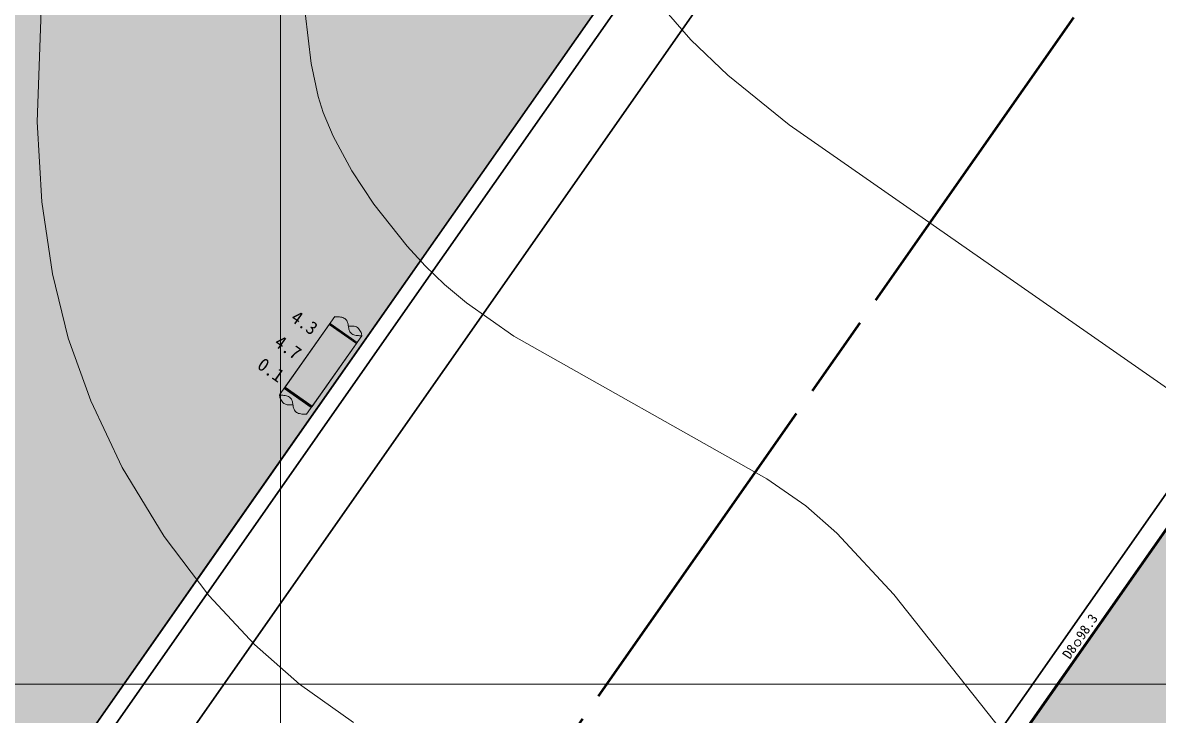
# Model space of a CAD drawing. Header units: inches. Extents: x 36473197 to 36486087, y 3899343 to 3911260.
# Drawn here: x 36480922.3 to 36481264.8, y 3903990.6 to 3904199.6 of the extents above; entities that cross this region are included whole.
import ezdxf

# ---------------------------------------------------------------- set-up
doc = ezdxf.new("R2010")
doc.units = ezdxf.units.IN
doc.header["$MEASUREMENT"] = 0
doc.linetypes.add('采区边界', pattern=[0.03, 0.0125, -0.001, 0.003, -0.001, 0.0125])
for name, color, linetype, lineweight in [('4煤底板等值线', 7, 'Continuous', 0), ('导线点', 7, 'Continuous', 0), ('小柱状', 7, 'Continuous', 0), ('巷道', 7, 'Continuous', 0), ('经纬网', 7, 'Continuous', 0), ('西区开拓设计', 7, 'Continuous', 0), ('采掘图', 7, 'Continuous', 0), ('采空区', 7, 'Continuous', 0)]:
    doc.layers.add(name, color=color, linetype=linetype, lineweight=lineweight)
doc.layers.add('巷道1', color=7, linetype='Continuous', lineweight=0, true_color=0x2d2d2d)
doc.styles.add('长等线体', font='simfang.ttf')
doc.styles.add('黑体', font='simhei.ttf')
doc.linetypes.add('保护煤柱', pattern='A,0.0195,-0.001,[6,西北矿业高家堡煤矿2022年采掘接续图(2022.8.14).shx,S=1.01575e-06,R=0,X=0,Y=0],0.0195', length=0.04)

msp = doc.modelspace()

# ---------------------------------------------------------------- hatches: boundary and pattern name
at = {"layer": '小柱状'}
msp.add_hatch(color=7, dxfattribs=at).paths.add_polyline_path([(36481001.43, 3904089.65), (36481009.6, 3904083.89), (36481022.97, 3904102.85), (36481014.8, 3904108.61)], flags=17)
at = {"layer": '小柱状', "lineweight": 0}
h = msp.add_hatch(dxfattribs=at)
h.set_pattern_fill('细粒砂岩_1', color=256, scale=100, angle=-35, style=0, pattern_type=2)
h.set_pattern_definition([(145, (36481015.0093, 3904102.75284), (-0.344146, -0.49149), [0.007222, -0.592778]), (145, (36481015.0135, 3904102.75115), (-0.344146, -0.49149), [0.016, -0.584]), (145, (36481015.0161, 3904102.75053), (-0.344146, -0.49149), [0.021, -0.579]), (145, (36481015.0185, 3904102.75005), (-0.344146, -0.49149), [0.02552, -0.57448]), (145, (36481015.02016, 3904102.7501), (-0.344146, -0.49149), [0.02812, -0.57188]), (145, (36481015.0218, 3904102.7502), (-0.344146, -0.49149), [0.03072, -0.56928]), (145, (36481015.02344, 3904102.7503), (-0.344146, -0.49149), [0.03332, -0.56668]), (145, (36481015.025, 3904102.7504), (-0.344146, -0.49149), [0.035708, -0.564292]), (145, (36481015.0262, 3904102.7508), (-0.344146, -0.49149), [0.037246, -0.562754]), (145, (36481015.0274, 3904102.75116), (-0.344146, -0.49149), [0.038785, -0.561215]), (145, (36481015.0286, 3904102.75154), (-0.344146, -0.49149), [0.040323, -0.559677]), (145, (36481015.0298, 3904102.7519), (-0.344146, -0.49149), [0.04186, -0.55814]), (145, (36481015.031, 3904102.7523), (-0.344146, -0.49149), [9e-17, -0.6]), (145, (36481015.031, 3904102.7523), (-0.344146, -0.49149), [0.0434, -0.5566]), (145, (36481015.0319, 3904102.7529), (-0.344146, -0.49149), [0.0442, -0.5558]), (145, (36481015.0328, 3904102.7535), (-0.344146, -0.49149), [0.045, -0.555]), (145, (36481015.0337, 3904102.75407), (-0.344146, -0.49149), [0.0458, -0.5542]), (145, (36481015.0346, 3904102.75466), (-0.344146, -0.49149), [0.0466, -0.5534]), (145, (36481015.0355, 3904102.75525), (-0.344146, -0.49149), [0.0474, -0.5526]), (145, (36481015.0364, 3904102.75584), (-0.344146, -0.49149), [4e-17, -0.6]), (145, (36481015.0364, 3904102.75584), (-0.344146, -0.49149), [0.0482, -0.5518]), (145, (36481015.0371, 3904102.7566), (-0.344146, -0.49149), [0.048477, -0.551523]), (145, (36481015.0378, 3904102.7573), (-0.344146, -0.49149), [0.048754, -0.551246]), (145, (36481015.0385, 3904102.75806), (-0.344146, -0.49149), [0.04903, -0.55097]), (145, (36481015.03916, 3904102.7588), (-0.344146, -0.49149), [0.049308, -0.550692]), (145, (36481015.03985, 3904102.75953), (-0.344146, -0.49149), [0.049585, -0.550415]), (145, (36481015.04054, 3904102.7603), (-0.344146, -0.49149), [0.04986, -0.55014]), (145, (36481015.0411, 3904102.7611), (-0.344146, -0.49149), [0.04986, -0.55014]), (145, (36481015.04157, 3904102.762), (-0.344146, -0.49149), [0.049585, -0.550415]), (145, (36481015.042, 3904102.7629), (-0.344146, -0.49149), [0.049308, -0.550692]), (145, (36481015.0425, 3904102.7638), (-0.344146, -0.49149), [0.04903, -0.55097]), (145, (36481015.04295, 3904102.7647), (-0.344146, -0.49149), [0.048754, -0.551246]), (145, (36481015.0434, 3904102.7656), (-0.344146, -0.49149), [0.048477, -0.551523]), (145, (36481015.04387, 3904102.7665), (-0.344146, -0.49149), [0.0482, -0.5518]), (145, (36481015.0044, 3904102.79413), (-0.344146, -0.49149), [4e-17, -0.6]), (145, (36481015.0441, 3904102.76753), (-0.344146, -0.49149), [0.0474, -0.5526]), (145, (36481015.04436, 3904102.7686), (-0.344146, -0.49149), [0.0466, -0.5534]), (145, (36481015.0446, 3904102.76963), (-0.344146, -0.49149), [0.0458, -0.5542]), (145, (36481015.04485, 3904102.7707), (-0.344146, -0.49149), [0.045, -0.555]), (145, (36481015.0451, 3904102.7717), (-0.344146, -0.49149), [0.0442, -0.5558]), (145, (36481015.04535, 3904102.7728), (-0.344146, -0.49149), [0.0434, -0.5566]), (145, (36481015.0098, 3904102.79767), (-0.344146, -0.49149), [0, -0.6]), (145, (36481015.0453, 3904102.77404), (-0.344146, -0.49149), [0.04186, -0.55814]), (145, (36481015.04523, 3904102.7753), (-0.344146, -0.49149), [0.040323, -0.559677]), (145, (36481015.0452, 3904102.77656), (-0.344146, -0.49149), [0.038785, -0.561215]), (145, (36481015.0451, 3904102.7778), (-0.344146, -0.49149), [0.037246, -0.562754]), (145, (36481015.04506, 3904102.7791), (-0.344146, -0.49149), [0.035708, -0.564292]), (145, (36481015.04466, 3904102.7806), (-0.344146, -0.49149), [0.03332, -0.56668]), (145, (36481015.04417, 3904102.78215), (-0.344146, -0.49149), [0.03072, -0.56928]), (145, (36481015.0437, 3904102.7837), (-0.344146, -0.49149), [0.02812, -0.57188]), (145, (36481015.0432, 3904102.7853), (-0.344146, -0.49149), [0.02552, -0.57448]), (145, (36481015.0419, 3904102.7874), (-0.344146, -0.49149), [0.021, -0.579]), (145, (36481015.04043, 3904102.78965), (-0.344146, -0.49149), [0.016, -0.584]), (145, (36481015.0385, 3904102.792), (-0.344146, -0.49149), [0.01011, -0.58989]), (145, (36481014.94835, 3904102.7927), (-0.344146, -0.49149), [0.007222, -0.592778]), (145, (36481014.9525, 3904102.791), (-0.344146, -0.49149), [0.016, -0.584]), (145, (36481014.95514, 3904102.7904), (-0.344146, -0.49149), [0.021, -0.579]), (145, (36481014.95757, 3904102.7899), (-0.344146, -0.49149), [0.02552, -0.57448]), (145, (36481014.9592, 3904102.79), (-0.344146, -0.49149), [0.02812, -0.57188]), (145, (36481014.96084, 3904102.7901), (-0.344146, -0.49149), [0.03072, -0.56928]), (145, (36481014.9625, 3904102.79015), (-0.344146, -0.49149), [0.03332, -0.56668]), (145, (36481014.96403, 3904102.7903), (-0.344146, -0.49149), [0.035708, -0.564292]), (145, (36481014.96524, 3904102.79066), (-0.344146, -0.49149), [0.037246, -0.562754]), (145, (36481014.96644, 3904102.79104), (-0.344146, -0.49149), [0.038785, -0.561215]), (145, (36481014.96765, 3904102.7914), (-0.344146, -0.49149), [0.040323, -0.559677]), (145, (36481014.96885, 3904102.7918), (-0.344146, -0.49149), [0.04186, -0.55814]), (145, (36481014.97005, 3904102.7922), (-0.344146, -0.49149), [2e-17, -0.6]), (145, (36481014.97005, 3904102.7922), (-0.344146, -0.49149), [0.0434, -0.5566]), (145, (36481014.97095, 3904102.79276), (-0.344146, -0.49149), [0.0442, -0.5558]), (145, (36481014.97185, 3904102.79335), (-0.344146, -0.49149), [0.045, -0.555]), (145, (36481014.97276, 3904102.79394), (-0.344146, -0.49149), [0.0458, -0.5542]), (145, (36481014.97366, 3904102.7945), (-0.344146, -0.49149), [0.0466, -0.5534]), (145, (36481014.97456, 3904102.7951), (-0.344146, -0.49149), [0.0474, -0.5526]), (145, (36481014.97546, 3904102.7957), (-0.344146, -0.49149), [2e-17, -0.6]), (145, (36481014.97546, 3904102.7957), (-0.344146, -0.49149), [0.0482, -0.5518]), (145, (36481014.97615, 3904102.79645), (-0.344146, -0.49149), [0.048477, -0.551523]), (145, (36481014.97683, 3904102.7972), (-0.344146, -0.49149), [0.048754, -0.551246]), (145, (36481014.9775, 3904102.7979), (-0.344146, -0.49149), [0.04903, -0.55097]), (145, (36481014.9782, 3904102.79867), (-0.344146, -0.49149), [0.049308, -0.550692]), (145, (36481014.9789, 3904102.7994), (-0.344146, -0.49149), [0.049585, -0.550415]), (145, (36481014.9796, 3904102.80015), (-0.344146, -0.49149), [0.04986, -0.55014]), (145, (36481014.98016, 3904102.80097), (-0.344146, -0.49149), [0.04986, -0.55014]), (145, (36481014.9806, 3904102.80186), (-0.344146, -0.49149), [0.049585, -0.550415]), (145, (36481014.9811, 3904102.80276), (-0.344146, -0.49149), [0.049308, -0.550692]), (145, (36481014.98154, 3904102.80366), (-0.344146, -0.49149), [0.04903, -0.55097]), (145, (36481014.982, 3904102.80456), (-0.344146, -0.49149), [0.048754, -0.551246]), (145, (36481014.98246, 3904102.80546), (-0.344146, -0.49149), [0.048477, -0.551523]), (145, (36481014.9829, 3904102.80636), (-0.344146, -0.49149), [0.0482, -0.5518]), (145, (36481014.94343, 3904102.834), (-0.344146, -0.49149), [0, -0.6]), (145, (36481014.98316, 3904102.8074), (-0.344146, -0.49149), [0.0474, -0.5526]), (145, (36481014.9834, 3904102.80845), (-0.344146, -0.49149), [0.0466, -0.5534]), (145, (36481014.98365, 3904102.8095), (-0.344146, -0.49149), [0.0458, -0.5542]), (145, (36481014.9839, 3904102.81055), (-0.344146, -0.49149), [0.045, -0.555]), (145, (36481014.98415, 3904102.8116), (-0.344146, -0.49149), [0.0442, -0.5558]), (145, (36481014.9844, 3904102.81265), (-0.344146, -0.49149), [0.0434, -0.5566]), (145, (36481014.94884, 3904102.83754), (-0.344146, -0.49149), [4e-17, -0.6]), (145, (36481014.98434, 3904102.8139), (-0.344146, -0.49149), [0.04186, -0.55814]), (145, (36481014.9843, 3904102.81517), (-0.344146, -0.49149), [0.040323, -0.559677]), (145, (36481014.9842, 3904102.81643), (-0.344146, -0.49149), [0.038785, -0.561215]), (145, (36481014.98417, 3904102.8177), (-0.344146, -0.49149), [0.037246, -0.562754]), (145, (36481014.9841, 3904102.81895), (-0.344146, -0.49149), [0.035708, -0.564292]), (145, (36481014.9837, 3904102.82045), (-0.344146, -0.49149), [0.03332, -0.56668]), (145, (36481014.9832, 3904102.822), (-0.344146, -0.49149), [0.03072, -0.56928]), (145, (36481014.9827, 3904102.8236), (-0.344146, -0.49149), [0.02812, -0.57188]), (145, (36481014.98223, 3904102.82515), (-0.344146, -0.49149), [0.02552, -0.57448]), (145, (36481014.98095, 3904102.82726), (-0.344146, -0.49149), [0.021, -0.579]), (145, (36481014.9795, 3904102.8295), (-0.344146, -0.49149), [0.016, -0.584]), (145, (36481014.9775, 3904102.83186), (-0.344146, -0.49149), [0.01011, -0.58989]), (145, (36481014.8865, 3904102.8388), (-0.344146, -0.49149), [0.007222, -0.592778]), (145, (36481014.8907, 3904102.8371), (-0.344146, -0.49149), [0.016, -0.584]), (145, (36481014.8933, 3904102.8365), (-0.344146, -0.49149), [0.021, -0.579]), (145, (36481014.8957, 3904102.83603), (-0.344146, -0.49149), [0.02552, -0.57448]), (145, (36481014.89737, 3904102.8361), (-0.344146, -0.49149), [0.02812, -0.57188]), (145, (36481014.899, 3904102.8362), (-0.344146, -0.49149), [0.03072, -0.56928]), (145, (36481014.90065, 3904102.83625), (-0.344146, -0.49149), [0.03332, -0.56668]), (145, (36481014.9022, 3904102.8364), (-0.344146, -0.49149), [0.035708, -0.564292]), (145, (36481014.9034, 3904102.83677), (-0.344146, -0.49149), [0.037246, -0.562754]), (145, (36481014.9046, 3904102.83714), (-0.344146, -0.49149), [0.038785, -0.561215]), (145, (36481014.9058, 3904102.8375), (-0.344146, -0.49149), [0.040323, -0.559677]), (145, (36481014.907, 3904102.8379), (-0.344146, -0.49149), [0.04186, -0.55814]), (145, (36481014.9082, 3904102.8383), (-0.344146, -0.49149), [0, -0.6]), (145, (36481014.9082, 3904102.8383), (-0.344146, -0.49149), [0.0434, -0.5566]), (145, (36481014.9091, 3904102.83887), (-0.344146, -0.49149), [0.0442, -0.5558]), (145, (36481014.91, 3904102.83946), (-0.344146, -0.49149), [0.045, -0.555]), (145, (36481014.9109, 3904102.84005), (-0.344146, -0.49149), [0.0458, -0.5542]), (145, (36481014.9118, 3904102.84064), (-0.344146, -0.49149), [0.0466, -0.5534]), (145, (36481014.9127, 3904102.8412), (-0.344146, -0.49149), [0.0474, -0.5526]), (145, (36481014.9136, 3904102.8418), (-0.344146, -0.49149), [3e-17, -0.6]), (145, (36481014.9136, 3904102.8418), (-0.344146, -0.49149), [0.0482, -0.5518]), (145, (36481014.9143, 3904102.84255), (-0.344146, -0.49149), [0.048477, -0.551523]), (145, (36481014.915, 3904102.8433), (-0.344146, -0.49149), [0.048754, -0.551246]), (145, (36481014.9157, 3904102.84403), (-0.344146, -0.49149), [0.04903, -0.55097]), (145, (36481014.9164, 3904102.8448), (-0.344146, -0.49149), [0.049308, -0.550692]), (145, (36481014.91706, 3904102.8455), (-0.344146, -0.49149), [0.049585, -0.550415]), (145, (36481014.91774, 3904102.84625), (-0.344146, -0.49149), [0.04986, -0.55014]), (145, (36481014.9183, 3904102.8471), (-0.344146, -0.49149), [0.04986, -0.55014]), (145, (36481014.9188, 3904102.848), (-0.344146, -0.49149), [0.049585, -0.550415]), (145, (36481014.91924, 3904102.84887), (-0.344146, -0.49149), [0.049308, -0.550692]), (145, (36481014.9197, 3904102.84977), (-0.344146, -0.49149), [0.04903, -0.55097]), (145, (36481014.92016, 3904102.85067), (-0.344146, -0.49149), [0.048754, -0.551246]), (145, (36481014.9206, 3904102.85157), (-0.344146, -0.49149), [0.048477, -0.551523]), (145, (36481014.9211, 3904102.85246), (-0.344146, -0.49149), [0.0482, -0.5518]), (145, (36481014.8816, 3904102.8801), (-0.344146, -0.49149), [3e-17, -0.6]), (145, (36481014.9213, 3904102.8535), (-0.344146, -0.49149), [0.0474, -0.5526]), (145, (36481014.9216, 3904102.85456), (-0.344146, -0.49149), [0.0466, -0.5534]), (145, (36481014.9218, 3904102.8556), (-0.344146, -0.49149), [0.0458, -0.5542]), (145, (36481014.92206, 3904102.85666), (-0.344146, -0.49149), [0.045, -0.555]), (145, (36481014.9223, 3904102.8577), (-0.344146, -0.49149), [0.0442, -0.5558]), (145, (36481014.92255, 3904102.85876), (-0.344146, -0.49149), [0.0434, -0.5566]), (145, (36481014.887, 3904102.88365), (-0.344146, -0.49149), [3e-17, -0.6]), (145, (36481014.9225, 3904102.86), (-0.344146, -0.49149), [0.04186, -0.55814]), (145, (36481014.92244, 3904102.8613), (-0.344146, -0.49149), [0.040323, -0.559677]), (145, (36481014.9224, 3904102.86254), (-0.344146, -0.49149), [0.038785, -0.561215]), (145, (36481014.9223, 3904102.8638), (-0.344146, -0.49149), [0.037246, -0.562754]), (145, (36481014.9223, 3904102.86506), (-0.344146, -0.49149), [0.035708, -0.564292]), (145, (36481014.92187, 3904102.86656), (-0.344146, -0.49149), [0.03332, -0.56668]), (145, (36481014.9214, 3904102.8681), (-0.344146, -0.49149), [0.03072, -0.56928]), (145, (36481014.9209, 3904102.8697), (-0.344146, -0.49149), [0.02812, -0.57188]), (145, (36481014.9204, 3904102.87126), (-0.344146, -0.49149), [0.02552, -0.57448]), (145, (36481014.9191, 3904102.8734), (-0.344146, -0.49149), [0.021, -0.579]), (145, (36481014.91764, 3904102.8756), (-0.344146, -0.49149), [0.016, -0.584]), (145, (36481014.9157, 3904102.87797), (-0.344146, -0.49149), [0.01011, -0.58989]), (145, (36481014.5915, 3904102.6792), (-0.344146, -0.49149), [0.007222, -0.592778]), (145, (36481014.59566, 3904102.6775), (-0.344146, -0.49149), [0.016, -0.584]), (145, (36481014.5983, 3904102.67686), (-0.344146, -0.49149), [0.021, -0.579]), (145, (36481014.6007, 3904102.6764), (-0.344146, -0.49149), [0.02552, -0.57448]), (145, (36481014.60234, 3904102.67645), (-0.344146, -0.49149), [0.02812, -0.57188]), (145, (36481014.604, 3904102.6765), (-0.344146, -0.49149), [0.03072, -0.56928]), (145, (36481014.6056, 3904102.6766), (-0.344146, -0.49149), [0.03332, -0.56668]), (145, (36481014.60717, 3904102.67674), (-0.344146, -0.49149), [0.035708, -0.564292]), (145, (36481014.6084, 3904102.6771), (-0.344146, -0.49149), [0.037246, -0.562754]), (145, (36481014.6096, 3904102.6775), (-0.344146, -0.49149), [0.038785, -0.561215]), (145, (36481014.6108, 3904102.67787), (-0.344146, -0.49149), [0.040323, -0.559677]), (145, (36481014.612, 3904102.67825), (-0.344146, -0.49149), [0.04186, -0.55814]), (145, (36481014.6132, 3904102.6786), (-0.344146, -0.49149), [1e-17, -0.6]), (145, (36481014.6132, 3904102.6786), (-0.344146, -0.49149), [0.0434, -0.5566]), (145, (36481014.6141, 3904102.6792), (-0.344146, -0.49149), [0.0442, -0.5558]), (145, (36481014.615, 3904102.6798), (-0.344146, -0.49149), [0.045, -0.555]), (145, (36481014.6159, 3904102.6804), (-0.344146, -0.49149), [0.0458, -0.5542]), (145, (36481014.6168, 3904102.681), (-0.344146, -0.49149), [0.0466, -0.5534]), (145, (36481014.6177, 3904102.6816), (-0.344146, -0.49149), [0.0474, -0.5526]), (145, (36481014.6186, 3904102.68216), (-0.344146, -0.49149), [0, -0.6]), (145, (36481014.6186, 3904102.68216), (-0.344146, -0.49149), [0.0482, -0.5518]), (145, (36481014.6193, 3904102.6829), (-0.344146, -0.49149), [0.048477, -0.551523]), (145, (36481014.61997, 3904102.68364), (-0.344146, -0.49149), [0.048754, -0.551246]), (145, (36481014.62066, 3904102.6844), (-0.344146, -0.49149), [0.04903, -0.55097]), (145, (36481014.62134, 3904102.6851), (-0.344146, -0.49149), [0.049308, -0.550692]), (145, (36481014.622, 3904102.68586), (-0.344146, -0.49149), [0.049585, -0.550415]), (145, (36481014.6227, 3904102.6866), (-0.344146, -0.49149), [0.04986, -0.55014]), (145, (36481014.6233, 3904102.6874), (-0.344146, -0.49149), [0.04986, -0.55014]), (145, (36481014.62375, 3904102.6883), (-0.344146, -0.49149), [0.049585, -0.550415]), (145, (36481014.6242, 3904102.6892), (-0.344146, -0.49149), [0.049308, -0.550692]), (145, (36481014.6247, 3904102.6901), (-0.344146, -0.49149), [0.04903, -0.55097]), (145, (36481014.62513, 3904102.691), (-0.344146, -0.49149), [0.048754, -0.551246]), (145, (36481014.6256, 3904102.6919), (-0.344146, -0.49149), [0.048477, -0.551523]), (145, (36481014.62605, 3904102.6928), (-0.344146, -0.49149), [0.0482, -0.5518]), (145, (36481014.58657, 3904102.72046), (-0.344146, -0.49149), [2e-17, -0.6]), (145, (36481014.6263, 3904102.69386), (-0.344146, -0.49149), [0.0474, -0.5526]), (145, (36481014.62654, 3904102.6949), (-0.344146, -0.49149), [0.0466, -0.5534]), (145, (36481014.6268, 3904102.69596), (-0.344146, -0.49149), [0.0458, -0.5542]), (145, (36481014.62703, 3904102.697), (-0.344146, -0.49149), [0.045, -0.555]), (145, (36481014.6273, 3904102.69806), (-0.344146, -0.49149), [0.0442, -0.5558]), (145, (36481014.6275, 3904102.6991), (-0.344146, -0.49149), [0.0434, -0.5566]), (145, (36481014.592, 3904102.724), (-0.344146, -0.49149), [4e-17, -0.6]), (145, (36481014.6275, 3904102.70036), (-0.344146, -0.49149), [0.04186, -0.55814]), (145, (36481014.6274, 3904102.7016), (-0.344146, -0.49149), [0.040323, -0.559677]), (145, (36481014.62736, 3904102.7029), (-0.344146, -0.49149), [0.038785, -0.561215]), (145, (36481014.6273, 3904102.70415), (-0.344146, -0.49149), [0.037246, -0.562754]), (145, (36481014.62724, 3904102.7054), (-0.344146, -0.49149), [0.035708, -0.564292]), (145, (36481014.62684, 3904102.7069), (-0.344146, -0.49149), [0.03332, -0.56668]), (145, (36481014.62635, 3904102.7085), (-0.344146, -0.49149), [0.03072, -0.56928]), (145, (36481014.62586, 3904102.71004), (-0.344146, -0.49149), [0.02812, -0.57188]), (145, (36481014.62537, 3904102.7116), (-0.344146, -0.49149), [0.02552, -0.57448]), (145, (36481014.6241, 3904102.7137), (-0.344146, -0.49149), [0.021, -0.579]), (145, (36481014.6226, 3904102.716), (-0.344146, -0.49149), [0.016, -0.584]), (145, (36481014.62066, 3904102.7183), (-0.344146, -0.49149), [0.01011, -0.58989]), (145, (36481014.53053, 3904102.71904), (-0.344146, -0.49149), [0.007222, -0.592778]), (145, (36481014.5347, 3904102.71734), (-0.344146, -0.49149), [0.016, -0.584]), (145, (36481014.5373, 3904102.7167), (-0.344146, -0.49149), [0.021, -0.579]), (145, (36481014.53975, 3904102.71625), (-0.344146, -0.49149), [0.02552, -0.57448]), (145, (36481014.5414, 3904102.7163), (-0.344146, -0.49149), [0.02812, -0.57188]), (145, (36481014.543, 3904102.7164), (-0.344146, -0.49149), [0.03072, -0.56928]), (145, (36481014.54466, 3904102.7165), (-0.344146, -0.49149), [0.03332, -0.56668]), (145, (36481014.5462, 3904102.7166), (-0.344146, -0.49149), [0.035708, -0.564292]), (145, (36481014.5474, 3904102.717), (-0.344146, -0.49149), [0.037246, -0.562754]), (145, (36481014.5486, 3904102.71736), (-0.344146, -0.49149), [0.038785, -0.561215]), (145, (36481014.5498, 3904102.71774), (-0.344146, -0.49149), [0.040323, -0.559677]), (145, (36481014.55103, 3904102.7181), (-0.344146, -0.49149), [0.04186, -0.55814]), (145, (36481014.55223, 3904102.7185), (-0.344146, -0.49149), [0, -0.6]), (145, (36481014.55223, 3904102.7185), (-0.344146, -0.49149), [0.0434, -0.5566]), (145, (36481014.55314, 3904102.7191), (-0.344146, -0.49149), [0.0442, -0.5558]), (145, (36481014.55404, 3904102.7197), (-0.344146, -0.49149), [0.045, -0.555]), (145, (36481014.55494, 3904102.72027), (-0.344146, -0.49149), [0.0458, -0.5542]), (145, (36481014.55584, 3904102.72086), (-0.344146, -0.49149), [0.0466, -0.5534]), (145, (36481014.55674, 3904102.72145), (-0.344146, -0.49149), [0.0474, -0.5526]), (145, (36481014.55764, 3904102.72204), (-0.344146, -0.49149), [2e-17, -0.6]), (145, (36481014.55764, 3904102.72204), (-0.344146, -0.49149), [0.0482, -0.5518]), (145, (36481014.5583, 3904102.7228), (-0.344146, -0.49149), [0.048477, -0.551523]), (145, (36481014.559, 3904102.7235), (-0.344146, -0.49149), [0.048754, -0.551246]), (145, (36481014.5597, 3904102.72425), (-0.344146, -0.49149), [0.04903, -0.55097]), (145, (36481014.5604, 3904102.725), (-0.344146, -0.49149), [0.049308, -0.550692]), (145, (36481014.5611, 3904102.72573), (-0.344146, -0.49149), [0.049585, -0.550415]), (145, (36481014.56176, 3904102.7265), (-0.344146, -0.49149), [0.04986, -0.55014]), (145, (36481014.56234, 3904102.7273), (-0.344146, -0.49149), [0.04986, -0.55014]), (145, (36481014.5628, 3904102.7282), (-0.344146, -0.49149), [0.049585, -0.550415]), (145, (36481014.56326, 3904102.7291), (-0.344146, -0.49149), [0.049308, -0.550692]), (145, (36481014.5637, 3904102.73), (-0.344146, -0.49149), [0.04903, -0.55097]), (145, (36481014.5642, 3904102.7309), (-0.344146, -0.49149), [0.048754, -0.551246]), (145, (36481014.56464, 3904102.7318), (-0.344146, -0.49149), [0.048477, -0.551523]), (145, (36481014.5651, 3904102.7327), (-0.344146, -0.49149), [0.0482, -0.5518]), (145, (36481014.5256, 3904102.76033), (-0.344146, -0.49149), [2e-17, -0.6]), (145, (36481014.56534, 3904102.73373), (-0.344146, -0.49149), [0.0474, -0.5526]), (145, (36481014.5656, 3904102.7348), (-0.344146, -0.49149), [0.0466, -0.5534]), (145, (36481014.56584, 3904102.73583), (-0.344146, -0.49149), [0.0458, -0.5542]), (145, (36481014.5661, 3904102.7369), (-0.344146, -0.49149), [0.045, -0.555]), (145, (36481014.5663, 3904102.7379), (-0.344146, -0.49149), [0.0442, -0.5558]), (145, (36481014.5666, 3904102.739), (-0.344146, -0.49149), [0.0434, -0.5566]), (145, (36481014.531, 3904102.76387), (-0.344146, -0.49149), [2e-17, -0.6]), (145, (36481014.5665, 3904102.74024), (-0.344146, -0.49149), [0.04186, -0.55814]), (145, (36481014.56646, 3904102.7415), (-0.344146, -0.49149), [0.040323, -0.559677]), (145, (36481014.5664, 3904102.74276), (-0.344146, -0.49149), [0.038785, -0.561215]), (145, (36481014.56635, 3904102.744), (-0.344146, -0.49149), [0.037246, -0.562754]), (145, (36481014.5663, 3904102.7453), (-0.344146, -0.49149), [0.035708, -0.564292]), (145, (36481014.5659, 3904102.7468), (-0.344146, -0.49149), [0.03332, -0.56668]), (145, (36481014.5654, 3904102.74835), (-0.344146, -0.49149), [0.03072, -0.56928]), (145, (36481014.5649, 3904102.7499), (-0.344146, -0.49149), [0.02812, -0.57188]), (145, (36481014.5644, 3904102.7515), (-0.344146, -0.49149), [0.02552, -0.57448]), (145, (36481014.56313, 3904102.7536), (-0.344146, -0.49149), [0.021, -0.579]), (145, (36481014.56166, 3904102.75584), (-0.344146, -0.49149), [0.016, -0.584]), (145, (36481014.5597, 3904102.7582), (-0.344146, -0.49149), [0.01011, -0.58989]), (145, (36481014.4687, 3904102.76515), (-0.344146, -0.49149), [0.007222, -0.592778]), (145, (36481014.47286, 3904102.76345), (-0.344146, -0.49149), [0.016, -0.584]), (145, (36481014.4755, 3904102.76284), (-0.344146, -0.49149), [0.021, -0.579]), (145, (36481014.4779, 3904102.76236), (-0.344146, -0.49149), [0.02552, -0.57448]), (145, (36481014.47955, 3904102.76243), (-0.344146, -0.49149), [0.02812, -0.57188]), (145, (36481014.4812, 3904102.7625), (-0.344146, -0.49149), [0.03072, -0.56928]), (145, (36481014.4828, 3904102.7626), (-0.344146, -0.49149), [0.03332, -0.56668]), (145, (36481014.4844, 3904102.7627), (-0.344146, -0.49149), [0.035708, -0.564292]), (145, (36481014.4856, 3904102.7631), (-0.344146, -0.49149), [0.037246, -0.562754]), (145, (36481014.4868, 3904102.7635), (-0.344146, -0.49149), [0.038785, -0.561215]), (145, (36481014.488, 3904102.76385), (-0.344146, -0.49149), [0.040323, -0.559677]), (145, (36481014.4892, 3904102.7642), (-0.344146, -0.49149), [0.04186, -0.55814]), (145, (36481014.4904, 3904102.7646), (-0.344146, -0.49149), [2e-17, -0.6]), (145, (36481014.4904, 3904102.7646), (-0.344146, -0.49149), [0.0434, -0.5566]), (145, (36481014.4913, 3904102.7652), (-0.344146, -0.49149), [0.0442, -0.5558]), (145, (36481014.4922, 3904102.7658), (-0.344146, -0.49149), [0.045, -0.555]), (145, (36481014.4931, 3904102.7664), (-0.344146, -0.49149), [0.0458, -0.5542]), (145, (36481014.494, 3904102.76696), (-0.344146, -0.49149), [0.0466, -0.5534]), (145, (36481014.4949, 3904102.76755), (-0.344146, -0.49149), [0.0474, -0.5526]), (145, (36481014.4958, 3904102.76814), (-0.344146, -0.49149), [0, -0.6]), (145, (36481014.4958, 3904102.76814), (-0.344146, -0.49149), [0.0482, -0.5518]), (145, (36481014.4965, 3904102.7689), (-0.344146, -0.49149), [0.048477, -0.551523]), (145, (36481014.4972, 3904102.7696), (-0.344146, -0.49149), [0.048754, -0.551246]), (145, (36481014.49786, 3904102.77036), (-0.344146, -0.49149), [0.04903, -0.55097]), (145, (36481014.49855, 3904102.7711), (-0.344146, -0.49149), [0.049308, -0.550692]), (145, (36481014.49924, 3904102.77184), (-0.344146, -0.49149), [0.049585, -0.550415]), (145, (36481014.4999, 3904102.7726), (-0.344146, -0.49149), [0.04986, -0.55014]), (145, (36481014.5005, 3904102.7734), (-0.344146, -0.49149), [0.04986, -0.55014]), (145, (36481014.50096, 3904102.7743), (-0.344146, -0.49149), [0.049585, -0.550415]), (145, (36481014.5014, 3904102.7752), (-0.344146, -0.49149), [0.049308, -0.550692]), (145, (36481014.5019, 3904102.7761), (-0.344146, -0.49149), [0.04903, -0.55097]), (145, (36481014.50234, 3904102.777), (-0.344146, -0.49149), [0.048754, -0.551246]), (145, (36481014.5028, 3904102.7779), (-0.344146, -0.49149), [0.048477, -0.551523]), (145, (36481014.50326, 3904102.7788), (-0.344146, -0.49149), [0.0482, -0.5518]), (145, (36481014.4638, 3904102.80644), (-0.344146, -0.49149), [0, -0.6]), (145, (36481014.5035, 3904102.77984), (-0.344146, -0.49149), [0.0474, -0.5526]), (145, (36481014.50375, 3904102.7809), (-0.344146, -0.49149), [0.0466, -0.5534]), (145, (36481014.504, 3904102.78194), (-0.344146, -0.49149), [0.0458, -0.5542]), (145, (36481014.50424, 3904102.783), (-0.344146, -0.49149), [0.045, -0.555]), (145, (36481014.5045, 3904102.78403), (-0.344146, -0.49149), [0.0442, -0.5558]), (145, (36481014.50474, 3904102.7851), (-0.344146, -0.49149), [0.0434, -0.5566]), (145, (36481014.4692, 3904102.81), (-0.344146, -0.49149), [4e-17, -0.6]), (145, (36481014.5047, 3904102.78634), (-0.344146, -0.49149), [0.04186, -0.55814]), (145, (36481014.5046, 3904102.7876), (-0.344146, -0.49149), [0.040323, -0.559677]), (145, (36481014.50457, 3904102.78886), (-0.344146, -0.49149), [0.038785, -0.561215]), (145, (36481014.5045, 3904102.7901), (-0.344146, -0.49149), [0.037246, -0.562754]), (145, (36481014.50445, 3904102.7914), (-0.344146, -0.49149), [0.035708, -0.564292]), (145, (36481014.50405, 3904102.7929), (-0.344146, -0.49149), [0.03332, -0.56668]), (145, (36481014.50356, 3904102.79445), (-0.344146, -0.49149), [0.03072, -0.56928]), (145, (36481014.50307, 3904102.796), (-0.344146, -0.49149), [0.02812, -0.57188]), (145, (36481014.5026, 3904102.7976), (-0.344146, -0.49149), [0.02552, -0.57448]), (145, (36481014.5013, 3904102.7997), (-0.344146, -0.49149), [0.021, -0.579]), (145, (36481014.4998, 3904102.80195), (-0.344146, -0.49149), [0.016, -0.584]), (145, (36481014.49787, 3904102.8043), (-0.344146, -0.49149), [0.01011, -0.58989])])
h.paths.add_polyline_path([(36481014.75, 3904108.54), (36481022.92, 3904102.78), (36481023.15, 3904103.1), (36481014.98, 3904108.87)], flags=17)
h = msp.add_hatch(dxfattribs=at)
h.set_pattern_fill('泥岩_1_1', color=256, scale=133.333333, angle=-35, style=0, pattern_type=2)
h.set_pattern_definition([(145, (36481000.98005, 3904083.36594), (-0.45886, -0.65532), [0.266667, -0.533333]), (325, (36481001.3187, 3904083.6171), (0.45886, 0.65532), [0.266667, -0.533333]), (325, (36481000.8217, 3904083.721), (0.45886, 0.65532), []), (325, (36481000.5923, 3904083.3933), (0.45886, 0.65532), [])])
h.paths.add_polyline_path([(36481001.15, 3904089.25), (36481009.32, 3904083.49), (36481009.55, 3904083.82), (36481001.38, 3904089.58)], flags=17)
at = {"layer": '采空区'}
h = msp.add_hatch(dxfattribs=at)
h.set_pattern_fill('GRAVEL', color=160, scale=105.7901, angle=315, style=0)
h.set_pattern_definition([(148.01184, (36473314.5915, 3905701.285), (-1084.597172, 668.1489286), [14.2326, -1409.0277]), (104.96874, (36473302.52, 3905708.825), (324.6044794, -1231.8303788), [24.4235, -2417.9306]), (52.50944, (36473296.2116, 3905732.4196), (-962.331355, -1243.885012), [17.2214, -1704.9166]), (187.27274, (36473263.002, 3905768.459), (2102.0328397, 263.1874473), [22.2411, -2201.8684]), (212.83274, (36473240.94, 3905765.6434), (1158.3555047, 741.3392058), [21.8092, -2159.1096]), (277.27274, (36473222.6146, 3905753.8187), (-263.1874473, 2102.0328397), [22.2411, -2201.8684]), (317.69324, (36473225.43, 3905731.7565), (-1280.6219798, 1170.6976592), [29.4127, -2911.8565]), (352.25434, (36473247.1824, 3905711.959), (2420.6101977, -325.17645), [27.7686, -2749.0955]), (41.42864, (36473274.6976, 3905708.2163), (1207.4330738, 1072.2571742), [22.3164, -2209.3282]), (95.23544, (36473291.43, 3905722.983), (97.871316, -1164.383859), [25.4776, -1248.4039]), (142.39644, (36473289.1053, 3905748.3542), (-1366.4368608, 1048.1458982), [32.9481, -3261.8658]), (58.81314, (36473280.145, 3905665.134), (496.519391, 839.493861), [11.2456, -1113.3185]), (91.46824, (36473285.9684, 3905674.7543), (30.423367, -1391.1188315), [21.3947, -2118.0777]), (144.999, (36473285.42, 3905696.14), (-104.18325, -18.3685), [14.961, -134.6488]), (123.19764, (36473296.636, 3905705.639), (300.209131, -484.179015), [8.0568, -797.6166]), (211.80044, (36473292.225, 3905712.38), (294.181173, 159.28875), [11.3939, -558.3032]), (310.96284, (36473282.542, 3905706.377), (263.472196, -275.81238), [18.5058, -598.3512]), (81.56414, (36473294.673, 3905692.402), (-67.44602, -226.73497), [13.3815, -321.1562]), (296.38854, (36473281.5714, 3905772.807), (496.234059, -986.727011), [18.746, -1855.8593]), (350.34524, (36473289.903, 3905756.0144), (-1219.4895877, 214.6787046), [15.7269, -1556.9561]), (213.19764, (36473315.51, 3905696.076), (484.179015, 300.209131), [16.1134, -789.56]), (263.60954, (36473302.0264, 3905687.2534), (128.863733, 1096.937817), [18.746, -1855.8593]), (259.44304, (36473216.978, 3905761.419), (116.523425, 557.653236), [18.0774, -885.7936]), (214.77414, (36473213.666, 3905743.647), (1054.173342, 722.9689766), [15.1468, -1499.5369]), (346.80044, (36473211.51, 3905676.666), (557.653113, -116.524019), [16.1134, -789.56]), (297.35304, (36473227.198, 3905672.986), (-655.522998, 1280.9081026), [17.7337, -1755.6316]), (349.44304, (36473202.51, 3905727.715), (-557.653236, 116.523425), [9.0387, -894.8323]), (21.30894, (36473210.408, 3905682.917), (398.364484, 177.657035), [5.3942, -534.0315]), (85.96284, (36473215.434, 3905684.877), (-49.07747, -330.91819), [21.8092, -414.3745]), (106.00804, (36473216.969, 3905706.632), (287.8682655, -1023.4636592), [20.2112, -2000.9058]), (223.68914, (36473273.165, 3905704.723), (189.99785, 140.92037), [15.2573, -366.1743]), (273.15624, (36473262.1325, 3905694.1846), (103.8974268, -1807.8518197), [26.6373, -2637.0894]), (340.94444, (36473263.599, 3905667.588), (-802.756619, 288.153284), [10.8917, -1078.284]), (9.999, (36473273.89, 3905664.03), (85.8147, 122.5517), [6.3474, -99.4427]), (40.25544, (36473219.727, 3905709.267), (-655.80883, -545.311972), [14.6968, -1454.9863]), (328.01184, (36473230.9435, 3905718.764), (1084.597172, -668.1489286), [28.4652, -1394.7951]), (279.999, (36473255.09, 3905703.68), (122.5517, -85.8147), [27.5054, -78.2847]), (245.30384, (36473259.862, 3905676.597), (545.598409, 1170.411331), [16.7269, -1655.9614]), (174.05364, (36473252.874, 3905661.4), (-435.101397, 30.709156), [15.4033, -754.7603]), (127.64504, (36473237.5534, 3905662.9956), (-1390.8346447, 1795.79545), [25.0791, -2482.838]), (95.42514, (36473222.236, 3905682.8536), (-134.607993, 1372.7503153), [26.5321, -2626.6702])])
h.paths.add_polyline_path([(36480745.75, 3903964.07), (36480867.8, 3903878.61), (36481689.97, 3905052.74), (36481567.59, 3905138.36)])
h = msp.add_hatch(dxfattribs=at)
h.set_pattern_fill('GRAVEL', color=160, scale=105.790118, angle=-45, style=0)
h.set_pattern_definition([(148.011827392, (68595548.02, -13821831.6654), (-1084.5972532358, 668.1492536708), [14.23257937, -1409.02790148]), (104.968780616, (68595535.9485, -13821824.126), (324.60542222537, -1231.83032385526), [24.42355305, -2417.93098663]), (52.509486966, (68595529.64, -13821800.531), (-962.3304480337, -1243.8860362498), [17.2213618, -1704.91699648]), (187.272728894, (68595496.4305, -13821764.4917), (2102.03324767324, 263.1870727482), [22.2411029, -2201.86876955]), (212.832694066, (68595474.3684, -13821767.307), (1158.3562619836, 741.3383686664), [21.80916186, -2159.1099997]), (277.272728894, (68595456.043, -13821779.132), (-263.1870727482, 2102.03324767324), [22.2411029, -2201.86876955]), (317.693280355, (68595458.8586, -13821801.194), (-1280.6230671857, 1170.6969212542), [29.41272083, -2911.85698693]), (352.254368263, (68595480.611, -13821820.9917), (2420.61081370132, -325.1753159775), [27.7686366, -2749.09602793]), (41.428605503, (68595508.126, -13821824.7343), (1207.43395219005, 1072.25659396515), [22.31642548, -2209.32856695]), (95.235398197, (68595524.859, -13821809.968), (97.870433537, -1164.3841181808), [25.4776458, -1248.40407042]), (142.396477686, (68595522.5338, -13821784.5964), (-1366.43778832802, 1048.145169176), [32.9481208, -3261.86639243]), (58.813114722, (68595513.574, -13821867.817), (496.519811386, 839.4937490794), [11.24559538, -1113.31878876]), (91.468274278, (68595519.397, -13821858.1963), (30.4242278625, -1391.1191068693), [21.39467617, -2118.07806326]), (144.99903989, (68595518.85, -13821836.81), (-104.18323661, -18.36851547), [14.96094433, -134.64887587]), (123.197630402, (68595530.065, -13821827.312), (300.20905056, -484.1791521155), [8.05676384, -797.61677474]), (211.800449374, (68595525.654, -13821820.57), (294.181194363, 159.288783014), [11.39391312, -558.30330943]), (310.96279642, (68595515.97, -13821826.574), (263.472019624, -275.812678895), [18.50575962, -598.35133172]), (81.56409107, (68595528.102, -13821840.548), (-67.446205674, -226.734988688), [13.38149787, -321.15623022]), (296.388580222, (68595515, -13821760.1435), (496.2348645101, -986.7268196989), [18.74600898, -1855.85966514]), (350.34521583, (68595523.332, -13821776.936), (-1219.489664585, 214.679276294), [15.7268648, -1556.95630813]), (213.197630402, (68595548.938, -13821836.875), (484.1791521155, 300.20905056), [16.11342188, -789.5601167]), (263.609499554, (68595535.455, -13821845.697), (128.86455515155, 1096.9379125064), [18.74600898, -1855.85966514]), (259.44299467, (68595450.406, -13821771.532), (116.523895881, 557.653213987), [18.07741543, -885.7937524]), (214.774180457, (68595447.094, -13821789.3034), (1054.1730253733, 722.9698531985), [15.14681757, -1499.53716794]), (346.800449375, (68595444.939, -13821856.285), (557.653213987, -116.523895881), [16.11342188, -789.5601167]), (297.353064525, (68595460.6266, -13821859.9643), (-655.5236475241, 1280.9080140618), [17.73370334, -1755.63182905]), (349.44299467, (68595435.938, -13821805.235), (-557.653213987, 116.523895881), [9.03870772, -894.8324601]), (21.30897236, (68595443.837, -13821850.034), (398.364430973, 177.657298482), [5.39423814, -534.03163993]), (85.96279642, (68595448.862, -13821848.074), (-49.077690206, -330.918225299), [21.80916186, -414.37467045]), (106.008045845, (68595450.3977, -13821826.3186), (287.8683912895, -1023.4638506347), [20.21120212, -2000.90617204]), (223.68910741, (68595506.594, -13821828.227), (189.997957753, 140.920267546), [15.25726246, -366.17443387]), (273.156266475, (68595495.561, -13821838.766), (103.8982897342, -1807.85205331037), [26.63731707, -2637.08980142]), (340.94443579, (68595497.028, -13821865.363), (-802.7567181436, 288.1533381656), [10.89172743, -1078.2842042]), (9.9990399, (68595507.32, -13821868.92), (85.81472114, 122.55175208), [6.3474071, -99.4427113]), (40.255477052, (68595453.156, -13821823.684), (-655.8085944002, -545.3125547165), [14.6967864, -1454.9865081]), (328.011827393, (68595464.372, -13821814.187), (1084.5972532358, -668.1492536708), [28.46515874, -1394.7953221]), (279.9990399, (68595488.51, -13821829.27), (122.55175208, -85.81472114), [27.50543078, -78.28468762]), (245.303886357, (68595493.291, -13821856.354), (-545.5975015926, -1170.4119743781), [16.72689878, -1655.96174163]), (174.053643987, (68595486.302, -13821871.551), (-435.101461909, 30.7091747386), [15.40325282, -754.76043433]), (127.645015252, (68595470.982, -13821869.955), (-1390.83415999324, 1795.7963409158), [25.07913442, -2482.83845253]), (95.425118628, (68595455.6643, -13821850.097), (-134.60746447276, 1372.75059140138), [26.5320559, -2626.6706156])])
h.paths.add_polyline_path([(36481854.06, 3904884.5), (36481025.54, 3903701.28), (36481172.41, 3903598.44), (36482000.94, 3904781.65)], flags=17)

# ---------------------------------------------------------------- linework, layer by layer
at = {"layer": '4煤底板等值线', "color": 7, "linetype": 'Continuous', "lineweight": 0, "flags": 128}
for points in [[(36481008.12, 3904591.7), (36481023.38, 3904552.62), (36481058.69, 3904421.3), (36481081.5, 3904363.84), (36481084.06, 3904355.34), (36481097.16, 3904253.72), (36481100.91, 3904236.3), (36481104.77, 3904223.84), (36481108.06, 3904215.94), (36481110.01, 3904212.16), (36481111.96, 3904209.02), (36481116.35, 3904203), (36481123.82, 3904194.46), (36481134.96, 3904183.76), (36481153.5, 3904168.78), (36481332.26, 3904044.14)], [(36480913.7, 3904441.9), (36480922.55, 3904402.01), (36480929.44, 3904351.24), (36480931.69, 3904310.09), (36480926.65, 3904169.66), (36480928.07, 3904145.55), (36480931.23, 3904123.83), (36480936.02, 3904104.45), (36480942.78, 3904085.53), (36480952.32, 3904065.42), (36480964.99, 3904044.59), (36480978.46, 3904026.76), (36480992.2, 3904011.94), (36481005.75, 3903999.99), (36481022.07, 3903988.46)], [(36481007.45, 3904202.61), (36481009.25, 3904187.34), (36481011.43, 3904177.4), (36481012.95, 3904172.52), (36481015.96, 3904165.37), (36481021.58, 3904154.93), (36481028.19, 3904144.87), (36481038.22, 3904132.18), (36481043.7, 3904126.22), (36481049.47, 3904120.63), (36481056.17, 3904115.06), (36481070.38, 3904105.03), (36481146.7, 3904062.01), (36481158.54, 3904053.84), (36481167.89, 3904045.55), (36481185.07, 3904027.09), (36481228.54, 3903972.27)]]:
    msp.add_lwpolyline(points, dxfattribs=at)
at = {"layer": '导线点', "color": 7, "const_width": 0.3}
msp.add_lwpolyline([(36481241.47, 3904012.45, -1), (36481239.59, 3904012.45, -1), (36481241.47, 3904012.45)], format="xyb", dxfattribs=at)
at = {"layer": '小柱状', "color": 7, "linetype": 'Continuous', "lineweight": 0}
for p, q in [((36480999.76, 3904087.28), (36481016.47, 3904110.98)), ((36481007.88, 3904081.45), (36481024.59, 3904105.15))]:
    msp.add_line(p, q, dxfattribs=at)
at = {"layer": '小柱状', "color": 7, "linetype": 'Continuous', "lineweight": 0, "flags": 128}
for points in [[(36481016.42, 3904110.91), (36481016.47, 3904110.91), (36481016.62, 3904110.91), (36481016.83, 3904110.91), (36481017.11, 3904110.9), (36481017.44, 3904110.88), (36481017.79, 3904110.84), (36481018.16, 3904110.79), (36481018.52, 3904110.72), (36481018.87, 3904110.62), (36481019.19, 3904110.49), (36481019.46, 3904110.34), (36481019.68, 3904110.15), (36481019.87, 3904109.94), (36481020.02, 3904109.71), (36481020.15, 3904109.46), (36481020.25, 3904109.19), (36481020.33, 3904108.91), (36481020.4, 3904108.62), (36481020.46, 3904108.33), (36481020.56, 3904107.73), (36481020.62, 3904107.44), (36481020.68, 3904107.15), (36481020.77, 3904106.87), (36481020.87, 3904106.6), (36481020.99, 3904106.35), (36481021.15, 3904106.12), (36481021.33, 3904105.91), (36481021.56, 3904105.72), (36481021.83, 3904105.57), (36481022.15, 3904105.44), (36481022.49, 3904105.34), (36481022.86, 3904105.27), (36481023.23, 3904105.22), (36481023.58, 3904105.18), (36481023.9, 3904105.16), (36481024.18, 3904105.15), (36481024.4, 3904105.15), (36481024.54, 3904105.15), (36481024.59, 3904105.15)], [(36481020.51, 3904108.03), (36481020.56, 3904108.04), (36481020.7, 3904108.06), (36481020.91, 3904108.08), (36481021.19, 3904108.09), (36481021.51, 3904108.09), (36481021.86, 3904108.07), (36481022.22, 3904108.02), (36481022.59, 3904107.93), (36481022.95, 3904107.8), (36481023.27, 3904107.61), (36481023.56, 3904107.37), (36481023.8, 3904107.08), (36481024.01, 3904106.76), (36481024.18, 3904106.43), (36481024.32, 3904106.11), (36481024.42, 3904105.81), (36481024.5, 3904105.54), (36481024.55, 3904105.33), (36481024.58, 3904105.2), (36481024.59, 3904105.15)], [(36480999.71, 3904087.21), (36480999.76, 3904087.21), (36480999.9, 3904087.21), (36481000.12, 3904087.21), (36481000.4, 3904087.2), (36481000.72, 3904087.18), (36481001.08, 3904087.14), (36481001.44, 3904087.09), (36481001.81, 3904087.02), (36481002.16, 3904086.92), (36481002.47, 3904086.79), (36481002.74, 3904086.64), (36481002.97, 3904086.45), (36481003.16, 3904086.24), (36481003.31, 3904086.01), (36481003.44, 3904085.76), (36481003.54, 3904085.49), (36481003.62, 3904085.21), (36481003.69, 3904084.92), (36481003.74, 3904084.63), (36481003.85, 3904084.03), (36481003.9, 3904083.74), (36481003.97, 3904083.45), (36481004.05, 3904083.17), (36481004.15, 3904082.9), (36481004.28, 3904082.65), (36481004.43, 3904082.42), (36481004.62, 3904082.21), (36481004.85, 3904082.02), (36481005.12, 3904081.87), (36481005.43, 3904081.74), (36481005.78, 3904081.64), (36481006.15, 3904081.57), (36481006.51, 3904081.52), (36481006.87, 3904081.48), (36481007.19, 3904081.46), (36481007.47, 3904081.45), (36481007.69, 3904081.45), (36481007.83, 3904081.45), (36481007.88, 3904081.45)], [(36480999.71, 3904087.21), (36480999.72, 3904087.16), (36480999.75, 3904087.02), (36480999.8, 3904086.82), (36480999.88, 3904086.55), (36480999.99, 3904086.25), (36481000.12, 3904085.93), (36481000.3, 3904085.6), (36481000.5, 3904085.28), (36481000.75, 3904084.99), (36481001.03, 3904084.75), (36481001.36, 3904084.56), (36481001.71, 3904084.43), (36481002.08, 3904084.34), (36481002.45, 3904084.29), (36481002.8, 3904084.27), (36481003.12, 3904084.27), (36481003.39, 3904084.28), (36481003.61, 3904084.3), (36481003.74, 3904084.32), (36481003.79, 3904084.33)]]:
    msp.add_lwpolyline(points, dxfattribs=at)
at = {"layer": '小柱状', "linetype": 'Continuous', "flags": 128}
for points in [[(36481001.38, 3904089.58), (36481009.55, 3904083.82), (36481022.92, 3904102.78), (36481014.75, 3904108.54), (36481001.38, 3904089.58)], [(36481014.75, 3904108.54), (36481022.92, 3904102.78), (36481023.15, 3904103.1), (36481014.98, 3904108.87), (36481014.75, 3904108.54)], [(36481001.15, 3904089.25), (36481009.32, 3904083.49), (36481009.55, 3904083.82), (36481001.38, 3904089.58), (36481001.15, 3904089.25)]]:
    msp.add_lwpolyline(points, dxfattribs=at)
at = {"layer": '小柱状', "color": 7, "linetype": 'Continuous', "flags": 128}
msp.add_lwpolyline([(36481001.38, 3904089.58), (36481009.55, 3904083.82), (36481022.92, 3904102.78), (36481014.75, 3904108.54), (36481001.38, 3904089.58)], dxfattribs=at)
at = {"layer": '小柱状', "color": 7}
msp.add_lwpolyline([(36481001.43, 3904089.65), (36481009.6, 3904083.89), (36481022.97, 3904102.85), (36481014.8, 3904108.61), (36481001.43, 3904089.65)], dxfattribs=at)
at = {"layer": '巷道', "color": 7, "linetype": 'Continuous', "lineweight": 30, "flags": 128}
for points in [[(36481037.96, 3904121.59), (36481121.61, 3904241.06)], [(36481041.89, 3904118.83), (36481125.55, 3904238.31)], [(36480992.24, 3904056.3), (36481037.96, 3904121.59)], [(36480996.17, 3904053.54), (36481041.89, 3904118.83)]]:
    msp.add_lwpolyline(points, dxfattribs=at)
at = {"layer": '巷道', "color": 7, "lineweight": 30, "flags": 128}
for points in [[(36480940.93, 3903983.01), (36480992.24, 3904056.3)], [(36480872.02, 3903876.23), (36480996.17, 3904053.54)]]:
    msp.add_lwpolyline(points, dxfattribs=at)
at = {"layer": '巷道1', "color": 1, "linetype": '保护煤柱', "lineweight": 30, "ltscale": 2000, "true_color": 0xff0000}
msp.add_line((36480865.53, 3903832.38), (36481733.12, 3905071.43), dxfattribs=at)
at = {"layer": '巷道1', "color": 7, "linetype": 'Continuous', "lineweight": 30}
for p, q in [((36481306.2, 3904113.24, 0.2), (36481149.81, 3903889.97, 0)), ((36481154.74, 3903886.51, 0), (36481311.17, 3904109.76, 0.2))]:
    msp.add_line(p, q, dxfattribs=at)
at = {"layer": '经纬网', "color": 7, "linetype": 'Continuous', "lineweight": 9}
for p, q in [((36481000, 3907972.91), (36481000, 3901128.79)), ((36485138.53, 3904000), (36477575.7, 3904000))]:
    msp.add_line(p, q, dxfattribs=at)
at = {"layer": '西区开拓设计', "color": 7, "linetype": '采区边界', "lineweight": 50, "ltscale": 8333.333333, "elevation": 0, "flags": 128}
msp.add_lwpolyline([(36480928.7, 3903757.49), (36481810.7, 3905017.11)], dxfattribs=at)
at = {"layer": '采掘图', "linetype": 'Continuous', "flags": 128}
for points in [[(36480745.75, 3903964.07), (36480867.8, 3903878.61), (36481689.97, 3905052.74), (36481567.59, 3905138.36), (36480745.75, 3903964.07)], [(36481854.06, 3904884.5), (36482000.94, 3904781.65), (36481172.41, 3903598.44), (36481025.54, 3903701.28), (36481854.06, 3904884.5)]]:
    msp.add_lwpolyline(points, dxfattribs=at)

# ---------------------------------------------------------------- texts
at = {"layer": '导线点', "style": '长等线体'}
for s, p in [('98.3', (36481242.19, 3904013.15, -0.2)), ('D8', (36481238.14, 3904007.32, -0.2))]:
    msp.add_text(s, height=3, rotation=55.8455, dxfattribs=at).set_placement(p)
at = {"layer": '小柱状', "style": '黑体'}
for s, p in [('4.3', (36481002.8, 3904109.81)), ('4.7', (36480997.84, 3904102.35)), ('0.1', (36480992.68, 3904095.56))]:
    msp.add_text(s, height=4, rotation=324.8079, dxfattribs=at).set_placement(p)

doc.saveas('drawing.dxf')
